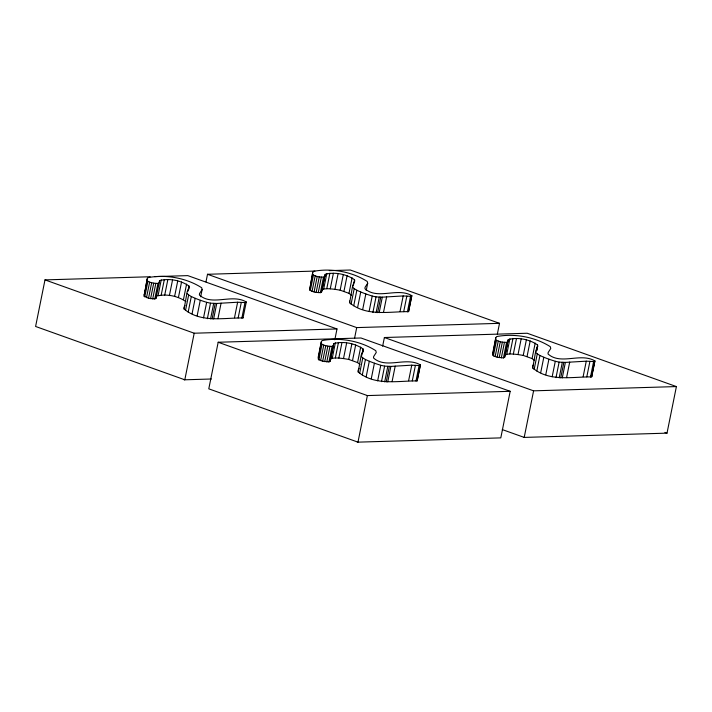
<?xml version="1.0" encoding="UTF-8"?>
<svg xmlns="http://www.w3.org/2000/svg" width="712" height="712" viewBox="0 0 712 712"><rect width="100%" height="100%" fill="white"/><g stroke="black" fill="none" stroke-linecap="round" stroke-linejoin="round"><path stroke-width="1.07" d="M150.161 276.754L44.989 279.896L35.6 326.47L184.8 379.799L194.198 333.216L336.998 328.953L334.818 339.784M185.859 301.55C177.733 295.889 166.056 293.522 156.515 296.147L156.035 298.284L154.815 298.969L148.532 298.284L144.127 296.201L147.17 278.873L147.936 277.635C165.656 274.227 186.339 277.903 201.683 287.746L202.137 289.544L200.677 296.788M144.127 296.201L147.17 278.873M145.221 291.092L145.64 289.019M146.681 283.848L147.099 281.774M144.758 296.886L147.891 281.356L147.25 280.67M146.503 297.661L149.636 282.139L147.891 281.356M148.532 298.284L151.665 282.753L149.636 282.139M150.588 298.702L153.721 283.18L157.948 283.447L159.159 282.762L159.639 280.626C169.189 278 180.866 280.368 188.992 286.019L188.805 289.33M152.688 298.933L155.821 283.412M154.815 298.969L157.948 283.447M156.035 298.284L159.639 280.626M158.117 295.347L161.25 279.825M161.215 294.999L164.347 279.478M164.721 295.115L167.845 279.585M169.385 295.613L172.518 280.083M174.6 296.468L177.733 280.946M178.427 297.5L181.56 281.979M183.447 299.645L186.58 284.115M242.409 316.911L243.015 317.944C223.283 317.801 200.784 322.99 184.088 309.053L187.158 291.778L189.223 287.265M187.95 291.199L188.992 286.019M185.52 310.468L188.653 294.946L187.212 293.531M188.182 312.061L191.305 296.53L188.653 294.946M192.053 313.832L195.186 298.301L191.305 296.53M197.153 315.781L200.277 300.25L195.186 298.301M205.982 281.863L207.512 274.28L314.891 271.076M203.525 317.863L206.658 302.333L200.277 300.25M207.361 318.7L210.494 303.178L216.751 303.454L237.63 302.226L244.99 302.591L246.29 301.977C231.845 293.362 212.194 306.516 199.396 295.026L199.52 293.593L202.137 289.544M210.565 318.923L213.698 303.401M212.096 318.949L215.229 303.428M213.627 318.985L216.751 303.454M217.952 318.665L221.085 303.143M510.184 391.306L360.975 337.986L218.175 342.25L208.785 388.832L357.985 442.152L367.374 395.578L510.184 391.306L500.794 437.88L357.299 442.17M234.497 317.757L237.63 302.226M238.155 317.935L241.288 302.413M241.858 318.122L244.99 302.591M243.015 317.944L246.29 301.977M312.719 272.589L309.667 289.909L312.052 291.368L316.137 292.418L320.364 292.677L321.575 292L325.188 274.334C334.738 271.708 346.415 274.075 354.54 279.736L354.763 280.973L352.707 285.485L349.628 302.769C366.324 316.707 388.832 311.509 408.563 311.651L411.839 295.685C397.394 287.078 377.743 300.233 364.945 288.734L365.06 287.301L367.686 283.251L367.232 281.462C351.888 271.61 331.205 267.935 313.485 271.343L312.719 272.589L309.667 289.909M310.307 290.594L313.44 275.072L312.799 274.378M312.052 291.368L315.185 275.847L313.44 275.072M314.081 291.991L317.205 276.47L315.185 275.847M316.137 292.418L319.27 276.888L323.497 277.155L324.708 276.47L325.188 274.334M318.237 292.641L321.361 277.119M320.364 292.677L323.497 277.155M321.575 292L324.708 276.47M322.055 289.855L323.666 289.054L326.799 273.533M323.666 289.054L326.763 288.716L329.896 273.185M326.763 288.716L330.261 288.823L333.394 273.292M359.053 368.362L358.145 370.258L358.207 372.011C374.859 385.895 397.465 380.831 417.134 380.893L420.409 364.927C405.965 356.32 386.313 369.475 373.515 357.976L373.64 356.543L376.256 352.493L375.803 350.704C360.459 340.852 339.775 337.177 322.055 340.585L321.29 341.831L318.157 357.353L318.878 359.836L322.652 361.233L328.935 361.918L330.154 361.242L333.759 343.576C343.309 340.95 354.985 343.317 363.111 348.978L362.924 352.289M318.246 359.151L321.29 341.831M318.878 359.836L322.011 344.314L321.37 343.62M330.261 288.823L334.934 289.321L338.058 273.8M320.623 360.61L323.755 345.089L322.011 344.314M322.652 361.233L325.785 345.712L323.755 345.089M324.708 361.66L327.84 346.13L332.068 346.397L333.278 345.712L333.759 343.576M351.408 295.257L348.996 293.353L340.149 290.185L343.282 274.654M326.808 361.883L329.941 346.361M328.935 361.918L332.068 346.397M343.976 291.217L347.109 275.686M330.154 361.242L333.278 345.712M330.635 359.097L332.237 358.296L335.37 342.775M332.237 358.296L335.334 357.958L338.467 342.428M348.996 293.353L352.12 277.831M335.334 357.958L338.841 358.065L341.965 342.534M353.286 285.948L354.54 279.736M351.069 304.175L354.202 288.654L352.76 287.239M353.722 305.768L356.854 290.247L354.202 288.654M338.841 358.065L343.504 358.563L346.637 343.042M357.602 307.54L360.735 292.009L356.854 290.247M359.978 364.5L357.566 362.595L348.72 359.427L351.853 343.896M354.532 338.431L356.712 327.6L499.521 323.337L497.332 334.168M366.226 290.496L367.686 283.251M362.693 309.489L365.826 293.958L360.735 292.009M352.547 360.459L355.68 344.928M357.566 362.595L360.699 347.073M369.074 311.571L372.207 296.05L365.826 293.958M358.207 372.011L361.278 354.727L363.343 350.215M361.856 355.19L363.111 348.978M359.64 373.417L362.773 357.896L361.331 356.481M372.91 312.408L376.043 296.886L382.3 297.171L403.179 295.934L410.539 296.308L411.839 295.685M362.301 375.01L365.425 359.489L362.773 357.896M376.105 312.63L379.238 297.109M377.636 312.666L380.769 297.135M366.173 376.782L369.305 361.251L365.425 359.489M379.167 312.693L382.3 297.171M383.501 312.372L386.634 296.851M371.272 378.731L374.396 363.2L369.305 361.251M382.647 346.174L384.391 337.515L527.2 333.243L676.4 386.572L667.011 433.145L523.516 437.435M377.645 380.813L380.778 365.292L374.396 363.2M381.481 381.65L384.613 366.128L390.87 366.413L411.75 365.176L419.11 365.55L420.409 364.927M384.685 381.872L387.809 366.351M400.046 311.464L403.179 295.934M386.216 381.908L389.339 366.377M387.746 381.935L390.87 366.413M403.704 311.651L406.837 296.121M392.072 381.614L395.204 366.093M407.406 311.829L410.539 296.308M408.563 311.651L411.696 296.13M408.617 380.706L411.75 365.176M412.275 380.893L415.408 365.363M415.977 381.071L419.11 365.55M417.134 380.893L420.267 365.372M533.564 364.357L532.656 366.253L532.709 368.006C549.406 381.943 571.914 376.755 591.645 376.888L594.921 360.931C580.476 352.315 560.825 365.47 548.026 353.971L548.142 352.547L550.768 348.488L550.314 346.7C534.97 336.856 514.287 333.18 496.567 336.589L495.801 337.826L492.668 353.348L493.389 355.831L497.163 357.228L503.446 357.922L504.657 357.237L508.27 339.571C517.82 336.945 529.488 339.312 537.622 344.973L537.008 350.357M492.748 355.146L495.801 337.826M493.389 355.831L496.513 340.309L495.881 339.624M495.134 356.614L498.267 341.084L496.513 340.309M497.163 357.228L500.287 341.707L498.267 341.084M499.219 357.655L502.352 342.134L506.579 342.392L507.789 341.716L508.27 339.571M501.319 357.887L504.443 342.356M503.446 357.922L506.579 342.392M504.657 357.237L507.789 341.716M505.137 355.101L506.748 354.3L509.881 338.77M506.748 354.3L509.845 353.953L512.978 338.431M509.845 353.953L513.343 354.06L516.476 338.538M513.343 354.06L518.016 354.558L521.139 339.037M534.49 360.503L532.078 358.59L523.231 355.422L526.364 339.9M527.058 356.454L530.191 340.932M532.078 358.59L535.202 343.068M532.709 368.006L535.789 350.731L537.845 346.21M536.367 351.185L537.622 344.973M534.151 369.421L537.275 353.891L535.842 352.485M536.803 371.005L539.936 355.484L537.275 353.891M676.4 386.572L533.591 390.835L524.201 437.408L502.289 429.585M540.684 372.776L543.817 357.255L539.936 355.484M545.775 374.726L548.908 359.204L543.817 357.255M552.156 376.808L555.289 361.287L548.908 359.204M555.992 377.654L559.125 362.123L565.381 362.408L586.261 361.18L593.612 361.545L594.921 360.931M559.187 377.876L562.32 362.346M560.718 377.903L563.851 362.381M562.249 377.93L565.381 362.408M566.583 377.618L569.707 362.088M583.128 376.701L586.261 361.18M586.786 376.888L589.919 361.358M590.488 377.066L593.612 361.545M591.645 376.888L594.778 361.367M184.933 305.412L184.025 307.299L184.088 309.053M144.038 294.403L144.803 293.157M329.282 270.64L350.313 270.017L499.521 323.337M154.584 276.621L187.799 275.624L336.998 328.953M184.123 379.816L211.375 378.998M334.934 289.321L340.149 290.185M518.016 354.558L523.231 355.422M343.504 358.563L348.72 359.427M317.205 276.47L319.27 276.888M500.287 341.707L502.352 342.134M151.665 282.753L153.721 283.18M325.785 345.712L327.84 346.13M372.207 296.05L376.043 296.886M555.289 361.287L559.125 362.123M206.658 302.333L210.494 303.178M380.778 365.292L384.613 366.128M664.919 432.398L667.011 433.145M207.512 274.28L356.712 327.6M384.391 337.515L533.591 390.835M44.989 279.896L194.198 333.216M218.175 342.25L367.374 395.578M591.031 375.856L591.788 376.452M416.529 379.861L417.276 380.457M349.574 301.016L349.628 302.769"/></g></svg>
